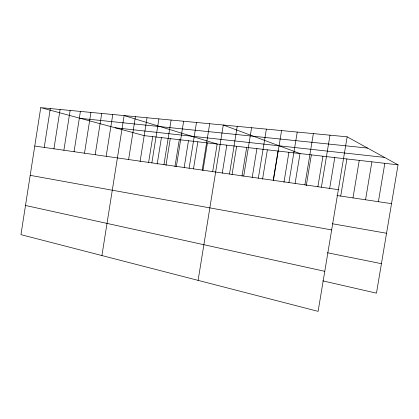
<?xml version="1.0" encoding="UTF-8"?>
<svg xmlns="http://www.w3.org/2000/svg" width="419" height="419" viewBox="0 0 419 419"><rect width="100%" height="100%" fill="white"/><g stroke="black" fill="none" stroke-linecap="round" stroke-linejoin="round"><path stroke-width="0.63" d="M40.743 107.641L20.95 234.65L318.115 311.359L347.142 136.819L40.743 107.641L144.22 135.641L398.05 164.85L376.471 293.159L322.724 280.845M44.236 147.415L50.306 108.552M53.941 148.808L60.095 109.485M63.882 150.232L70.125 110.438M74.063 151.699L80.396 111.417M84.497 153.197L90.923 112.423M95.192 154.731L101.712 113.449M106.159 156.308L112.779 114.502M101.917 255.553L124.129 115.581L217.157 144.036L212.674 171.711M128.607 159.534L135.426 116.66M140.077 161.619L147.011 117.76M148.551 162.839L152.741 136.62M151.867 162.876L158.895 118.896M157.188 164.086L161.425 137.621M163.955 164.609L171.099 120.054M165.971 165.447L170.271 138.637M174.943 166.741L179.29 139.679M176.368 166.395L183.622 121.248M184.171 167.511L188.482 140.737M189.11 168.223L196.48 122.474M193.494 168.852L197.852 141.811M202.199 170.104L209.694 123.731M202.979 170.318L207.41 142.91M198.098 280.379L223.275 125.024L300.014 153.569L295.096 183.417M222.253 173.188L226.805 145.147M229.486 174.026L237.233 126.355M232.042 174.597L236.646 146.278M242.004 176.132L246.681 147.43M243.711 176.069L251.594 127.722M252.186 177.598L256.92 148.609M258.345 178.169L266.369 129.131M262.556 179.191L267.364 149.813M273.261 180.07L278.022 151.039M273.408 180.332L281.573 130.576M283.962 182.37L288.906 152.291M288.921 182.564L297.233 132.069M304.901 184.858L313.365 133.603M306.273 185.68L311.359 154.873M317.885 186.795L322.949 156.208M321.373 187.225L329.994 135.19M329.653 188.487L334.786 157.57M340.71 196.076L346.885 158.963M352.992 197.909L359.251 160.388M365.546 199.779L371.894 161.839M378.388 201.696L384.825 163.326M80.406 118.373L367.573 148.069M115.173 127.779L384.522 157.403M34.756 146.053L338.353 189.66M336.913 195.511L391.524 203.655M332.22 223.725L386.543 233.252M30.189 175.346L331.654 229.931M327.396 252.741L381.426 263.682M25.496 205.472L324.772 271.308M347.142 136.819L398.05 164.85"/></g></svg>
